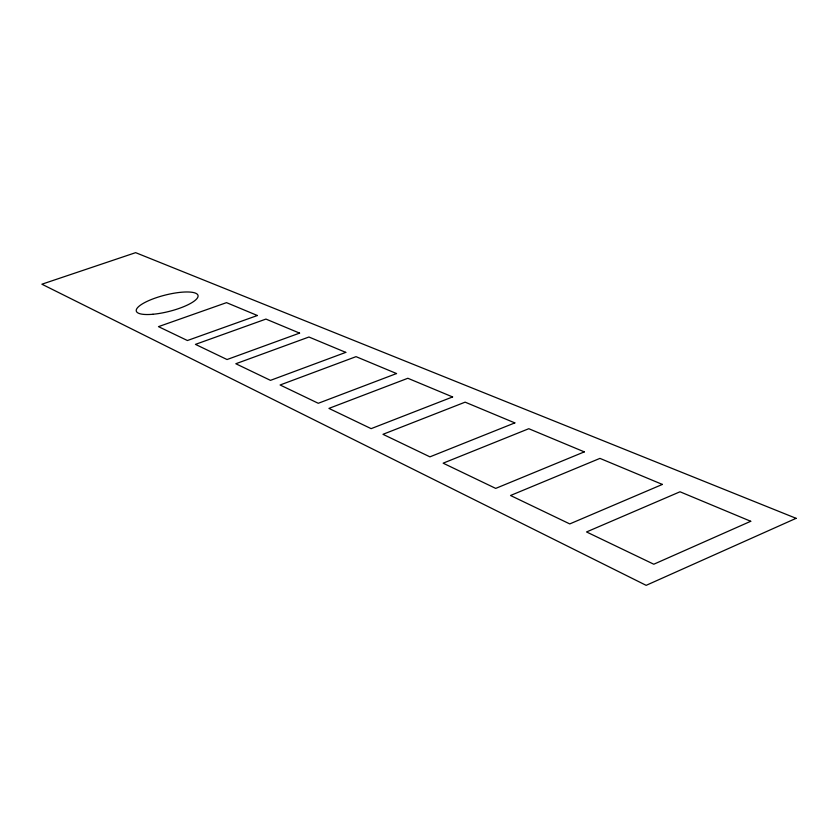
<?xml version="1.0" encoding="UTF-8"?>
<svg xmlns="http://www.w3.org/2000/svg" width="838" height="838" viewBox="0 0 838 838"><rect width="100%" height="100%" fill="white"/><g stroke="black" fill="none" stroke-linecap="round" stroke-linejoin="round"><path stroke-width="1.26" d="M796.1 518.324L646.161 585.343L41.9 284.208L135.641 252.657L796.1 518.324M750.733 521.278L653.797 564.225L586.527 531.952L680.016 491.78L750.733 521.278M662.376 484.427L569.767 523.918L510.52 495.499L599.945 458.386L662.376 484.427M584.316 451.871L495.708 488.397L443.134 463.173L528.788 428.71L584.316 451.871M514.836 422.897L429.936 456.846L382.966 434.314L465.132 402.156L514.836 422.897M452.604 396.94L371.14 428.647L328.925 408.399L407.855 378.273L452.604 396.94M396.542 373.549L318.272 403.288L280.122 384.988L356.035 356.653L396.542 373.549M345.78 352.379L270.475 380.358L235.834 363.744L308.939 337.012L345.78 352.379M299.585 333.115L227.046 359.533L195.453 344.376L265.939 319.079L299.585 333.115M257.381 315.507L187.419 340.521L158.487 326.642L226.522 302.644L257.381 315.507M152.966 314.26A31.834 8.401 -14.2 0 0 198.051 295.615A31.834 8.401 -14.2 0 0 150.431 299.899A31.834 8.401 -14.2 0 0 152.966 314.26"/></g></svg>
